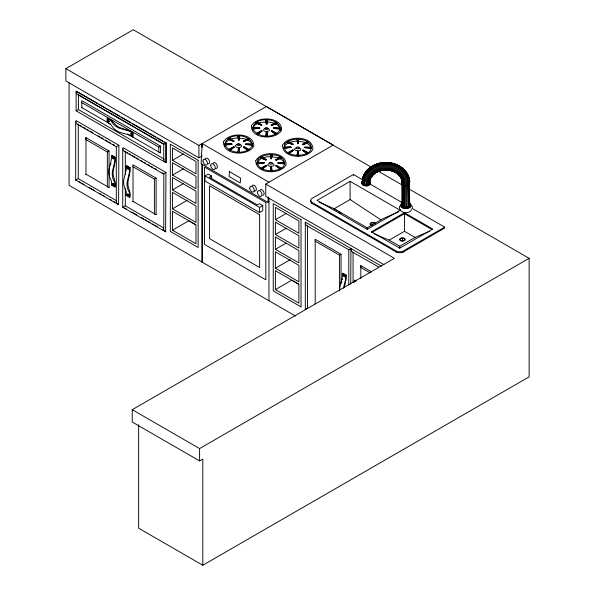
<?xml version="1.0" encoding="UTF-8"?>
<svg xmlns="http://www.w3.org/2000/svg" width="595" height="595" viewBox="0 0 595 595"><rect width="100%" height="100%" fill="white"/><g stroke="black" fill="none" stroke-linecap="round" stroke-linejoin="round"><path stroke-width="0.89" d="M164.488 141.982L166.094 142.904L166.094 162.666L164.168 161.304L163.96 158.962L78.414 109.569L76.123 110.893M361.983 183.476A1.153 0.945 0 0 1 362.243 181.958L362.437 178.954A23.897 19.509 0 0 1 385.902 163.127A23.897 19.509 0 0 1 409.367 178.954L409.672 204.844C407.962 209.946 402.785 204.911 401.298 205.29C400.747 207.573 407.798 209.76 406.846 206.971L406.563 181.512A21.048 17.181 0 0 0 385.902 167.582A21.048 17.181 0 0 0 365.241 181.512C362.69 186.138 367.658 187.775 369.748 183.9A1.153 0.945 0 0 0 369.852 182.278L369.993 180.136A16.206 13.231 0 0 1 372.321 175.428M404.682 208.005L404.615 181.825A19.055 15.559 0 0 0 385.902 169.211A19.055 15.559 0 0 0 367.189 181.825L366.981 185.9M407.047 208.005L408.148 207.662L407.478 181.155A21.97 17.939 0 0 0 385.902 166.607A21.97 17.939 0 0 0 364.326 181.155L364.147 183.944A1.153 0.439 -69.4 0 0 364.043 185.566L364.958 185.819M268.962 182.196L202.114 143.596L201.117 163.766L267.966 202.359L268.241 196.863M245.638 144.436L252.436 144.726L252.436 145.366L245.638 144.436L245.661 143.99L252.436 143.834L252.436 144.473M273.492 128.356L280.297 128.639L280.297 129.286L273.492 128.356L273.522 127.91L280.297 127.746L280.297 128.394M277.947 163.097L284.752 163.38L284.752 164.019L277.947 163.097L277.977 162.651L284.752 162.487M304.729 147.627L311.535 147.917L311.535 148.557L304.729 147.627L304.759 147.181L311.535 147.025M408.148 207.744L409.092 207.246L408.631 206.435L408.259 180.679A22.766 18.594 0 0 0 385.902 165.603A22.766 18.594 0 0 0 363.545 180.679L363.359 183.558A1.153 0.64 -58.2 0 0 363.255 185.179L364.043 185.566M113.117 183.743L113.087 184.777M369.859 179.549L369.726 182.844A1.153 0.922 25.3 0 1 369.621 184.465M375.11 224.055L375.118 223.884A2.268 1.309 0 0 0 372.649 222.701A2.268 1.309 0 0 0 370.603 224.122L371.414 225.014A2.268 1.309 0 0 0 371.912 225.193M409.092 207.328L409.821 206.696L409.159 205.944L408.862 180.129A23.384 19.092 0 0 0 385.902 164.651A23.384 19.092 0 0 0 362.943 180.129L362.757 183.082A1.153 0.796 -43.8 0 0 362.653 184.695L363.255 185.179M409.814 206.777L410.424 205.461L409.643 204.256M410.275 206.145L409.538 205.409L409.241 179.541A23.763 19.404 0 0 0 385.902 163.804A23.763 19.404 0 0 0 362.563 179.541M410.424 205.461L409.672 204.844M238.141 151.718L238.454 148.073L239.227 148.11L239.614 152.662L239.227 148.11M265.995 135.638L266.307 131.986L267.081 132.031L267.467 135.935M270.762 166.726L270.375 171.286L270.762 166.726L271.536 166.771L271.922 171.323L271.536 166.771M297.545 151.264L297.158 155.823L297.545 151.264L298.318 151.301L298.705 155.853L298.318 151.301M239.22 140.13L239.607 136.106L239.22 140.13L238.446 140.093L238.059 136.069L238.446 140.093L239.607 136.753M267.081 124.05L267.46 120.026L267.081 124.05L266.3 124.005L265.92 119.989L266.3 124.005L267.46 120.666L266.686 120.651M271.536 158.783L271.915 154.76L271.536 158.783L270.755 158.746L270.375 154.73L270.755 158.746L271.915 155.407M298.318 143.321L298.705 139.297L298.318 143.321L297.545 143.283L297.158 139.26L297.545 143.283M238.067 151.985L238.454 148.073M265.92 135.905L266.307 131.986M75.684 121.581L76.123 120.606L118.896 145.299L118.584 204.658L75.684 180.121L75.684 121.581L77.194 124.206L116.315 146.787L118.896 145.299M122.726 148.743L123.172 147.768L165.946 172.461L165.633 231.819L122.726 207.291L122.726 148.743L124.243 151.368L163.365 173.948L165.946 172.461M117.825 204.457L116.516 202.828L116.367 201.415M365.962 185.9L366.215 181.743A20.052 16.37 0 0 1 385.902 168.467A20.052 16.37 0 0 1 405.589 181.743L405.864 208.094M344.23 287.772L346.112 279.367A17.486 10.093 -60 0 0 346.201 277.612L346.201 275.128L342.809 273.172L342.333 273.447L342.333 275.931A18.371 10.606 -60 0 1 342.036 278.363L339.842 287.43A23.919 13.811 -60 0 0 339.738 289.639M343.36 288.27L345.435 280.319A18.371 10.606 -60 0 0 345.725 277.895L345.725 275.403L346.201 275.128M350.738 284.172L350.931 248.502L348.611 249.833M342.341 279.769L342.46 279.189M399.505 206.108L399.505 208.83M401.298 205.461L401.521 204.464L402.562 203.743M402.183 204.271L402.056 204.844L401.811 180.136A16.206 13.231 0 0 0 400.376 176.693M362.757 180.88L362.377 182.531A1.153 0.9 -24.4 0 0 362.273 184.153L362.653 184.695M369.852 182.278C368.878 185.201 363.902 184.852 362.377 182.531L362.563 178.403A23.763 19.404 0 0 1 385.902 162.666A23.763 19.404 0 0 1 409.241 178.403C410.238 181.505 410.312 186.376 405.864 185.997C403.306 186.324 401.328 184.316 402.086 181.802M110.811 164.168L110.997 163.632M341.686 281.993L341.872 281.457M381.336 266.054L305.317 222.166L305.376 224.055L306.477 225.512L347.993 249.275M225.17 143.953L225.795 142.614A13.157 7.594 0 0 1 233.322 138.442L236.832 137.981L243.965 138.68A14.704 8.486 0 0 1 246.375 139.475M253.024 127.865L253.649 126.534A13.157 7.594 0 0 1 258.029 123.336M252.436 145.403C247.438 154.945 229.581 154.321 224.858 144.778M257.479 162.606L258.104 161.267A13.157 7.594 0 0 1 265.63 157.095L269.141 156.634L276.281 157.333A14.704 8.486 0 0 1 278.691 158.129M280.297 129.316C275.292 138.858 257.442 138.233 252.711 128.698M284.261 147.144L284.886 145.805A13.157 7.594 0 0 1 292.413 141.632L295.923 141.171L303.063 141.87A14.704 8.486 0 0 1 305.473 142.666M76.279 91.05L76.272 92.961L77.417 94.441L163.729 144.273L166.094 142.904M402.562 182.769L402.183 205.409L401.454 206.145M401.454 204.777L402.637 203.594M162.197 172.766L163.804 173.695L163.804 228.019L163.365 229.001L164.875 231.619M232.496 147.768L233.783 146.749L234.341 147.077L229.819 150.647M259.063 132.707L261.636 130.669L262.194 130.989L257.68 134.567M264.805 166.429L266.091 165.41L266.649 165.73L262.135 169.3L262.135 168.66L266.649 165.73M291.587 150.959L292.874 149.94L293.432 150.267L288.917 153.837L288.917 153.198L293.432 150.267M109.056 187.522L107.725 187.12A2.112 1.726 60 0 1 107.345 186.54L85.963 174.186L85.963 137.646L85.65 138.999A2.112 1.726 60 0 0 85.963 139.617L107.345 151.963L109.056 150.974L109.056 187.522L107.464 186.607M156.106 214.683L154.774 214.282A2.112 1.726 60 0 1 154.395 213.702L154.395 179.125L156.106 178.143L156.106 214.683L133.012 201.355L133.012 166.779A2.112 1.726 60 0 1 132.692 166.161L133.012 164.808L156.106 178.143M404.027 251.529L402.845 252.191A5.348 3.087 0 0 1 396.649 252.191L395.474 251.529M229.819 150.007L234.341 147.077M247.855 138.308L243.333 141.238L243.891 141.558L248.948 139.609L248.948 138.962L243.891 141.558M257.68 133.92L262.194 130.989M280.163 156.961L275.641 159.891L276.199 160.211L281.257 158.263L281.257 157.615L276.199 160.211M306.946 141.498L302.431 144.429L302.981 144.749L308.039 142.8L308.039 142.153L302.981 144.749M230.176 149.07L233.783 146.749L228.725 149.345M258.029 132.983L261.636 130.669L256.586 133.265M262.484 167.723L266.091 165.41L261.041 168.006M290.71 151.331L292.874 149.94L287.824 152.543M202.136 155.957L198.931 157.809L65.874 80.987L65.874 68.641L133.235 29.75L371.682 167.418M81.463 107.814L81.835 107.598L110.707 124.266M107.16 118.338L107.643 118.055L109.792 119.305A17.486 10.093 0 0 1 111.183 120.205L116.412 125.545A24.648 14.235 0 0 0 120.123 127.68L129.368 130.707A17.486 10.093 0 0 1 130.93 131.502L133.087 132.744L133.087 136.664L132.603 136.939L130.454 135.697A18.371 10.606 0 0 0 128.208 134.738L119.253 132.112A23.919 13.811 0 0 1 115.534 129.963L113.422 128.133L110.982 124.794A18.371 10.606 0 0 0 109.316 123.492L107.16 122.25L107.16 118.338L109.316 119.58A18.371 10.606 0 0 1 110.982 120.874L113.422 124.221L115.534 126.043A23.919 13.811 0 0 0 119.253 128.193L128.208 130.818A18.371 10.606 0 0 1 130.454 131.785L132.603 133.027L133.087 132.744M111.458 155.622L111.934 155.347L115.326 157.303L115.326 159.787A17.486 10.093 -60 0 1 115.237 161.542L113.229 171.062A24.648 14.235 -60 0 0 113.229 175.339L115.237 182.546A17.486 10.093 -60 0 1 115.326 184.197L115.326 186.681L114.85 186.956L111.458 185L111.458 182.516A18.371 10.606 -60 0 0 111.168 180.426L109.487 176.633L108.967 173.896A23.919 13.811 -60 0 1 108.967 169.605L111.168 160.531A18.371 10.606 -60 0 0 111.458 158.106L111.458 155.622L114.85 157.578L115.326 157.303M75.684 180.121L78.265 178.634L78.265 124.31L77.194 124.206M85.546 174.432L85.963 174.186M126.259 165.923L126.742 165.648L130.134 167.612L130.134 170.096A17.486 10.093 -60 0 1 130.045 171.843L128.037 181.371A24.648 14.235 -60 0 0 128.037 185.647L130.045 192.847A17.486 10.093 -60 0 1 130.134 194.498L130.134 196.99L129.65 197.265L126.259 195.301L126.259 192.817A18.371 10.606 -60 0 0 125.969 190.727L124.296 186.942L123.767 184.197A23.919 13.811 -60 0 1 123.767 179.906L125.969 170.839A18.371 10.606 -60 0 0 126.259 168.415L126.259 165.923L129.65 167.887L130.134 167.612M160.531 146.117L81.835 100.681L81.522 102.042A2.112 1.726 60 0 0 81.835 102.66L158.82 147.106L160.531 146.117L160.531 153.034L159.2 152.625A2.112 1.726 60 0 1 158.82 152.045L127.546 133.987M111.458 185L111.934 184.725M172.461 160.278L195.986 173.859L195.986 161.513L172.461 147.932L172.461 160.278L183.334 154.001M198.931 157.809L198.931 145.463L266.396 106.483L333.245 145.083L265.757 184.048L265.757 196.395L383.946 264.626M126.259 195.301L126.742 195.026M172.461 175.094L195.986 188.675L195.986 176.328L172.461 162.747L172.461 175.094L183.334 168.816M233.508 141.387L228.16 138.605L228.16 139.245L233.508 141.387L234.043 141.075L229.254 137.995M261.361 125.307L256.014 122.525L256.014 123.165L261.361 125.307L261.897 124.995L257.107 121.915M122.726 207.291L125.314 205.796L125.314 188.303M132.596 201.593L133.012 201.355M172.461 189.909L195.986 203.49L195.986 191.144L172.461 177.563L172.461 189.909L183.334 183.632M211.485 176.001L209.336 177.243L257.248 204.903L259.39 203.661L262.73 205.595L262.73 210.749L259.591 212.556L205 181.044L205 175.889L208.138 174.075L211.485 176.001L211.485 178.582M172.461 208.815L195.986 222.396L195.986 205.959L172.461 192.378L172.461 208.815L187.217 200.299M265.816 160.04L260.469 157.258L260.469 157.906L265.816 160.04L266.352 159.735L261.562 156.656L261.562 157.296M292.606 144.578L287.251 141.796L287.251 142.443L292.606 144.578L293.134 144.265L288.344 141.186L288.344 141.833M172.461 230.191L195.986 243.772L195.986 224.865L172.461 211.285L172.461 230.191L188.771 220.775L195.829 224.851M267.966 202.359L268.962 201.787M205 175.889L259.591 207.41L262.73 205.595M363.039 180.017L353.437 174.476L311.654 198.618A5.348 3.087 0 0 0 311.654 202.196L396.649 251.261A5.348 3.087 0 0 0 402.845 251.261L444.658 227.141L444.658 228.071L403.023 252.101M275.381 219.696L298.906 233.277L298.906 220.931L275.381 207.35L275.381 219.696L286.247 213.419M350.098 181.341L317.083 200.403L367.197 229.335L400.204 210.273L350.098 181.341L350.098 199.556L380.718 219.704M275.381 234.512L298.906 248.093L298.906 235.746L275.381 222.166L275.381 234.512L286.247 228.235M350.098 199.556L334.189 208.741L319.522 202.389M275.381 249.327L298.906 262.908L298.906 250.562L275.381 236.981L275.381 249.327L286.247 243.05M275.381 268.233L298.906 281.814L298.906 265.377L275.381 251.797L275.381 268.233L290.129 259.717M337.239 210.771L334.189 208.741L367.197 227.796L383.098 218.61L398.576 211.909M371.473 231.805L404.481 212.742L432.758 229.075L399.751 248.13L371.473 231.805L371.473 232.734M372.284 232.266L404.481 213.672L431.977 229.544M275.381 289.609L298.906 303.19L298.906 284.284L275.381 270.703L275.381 289.609L291.684 280.193L298.742 284.269M341.039 254.206L315.209 239.294L314.911 240.573A1.978 1.614 60 0 0 315.209 241.146L339.433 255.136L341.039 254.206L341.039 283.629M374.01 233.783L389.182 240.142L404.481 231.306L415.05 237.405L429.389 231.41M389.182 240.142L399.751 246.241L415.05 237.405M354.345 282.104L354.345 280.446L354.828 280.171L356.182 280.952M305.138 309.467L307.459 308.128L307.459 225.869M314.822 303.881L315.209 303.658L315.209 241.146M138.65 424.8L138.65 528.211L202.806 565.25L202.806 459.065L199.593 460.917L132.231 422.026L132.231 409.68L394.403 258.319L265.757 184.048M132.231 409.68L199.593 448.571L529.126 258.319L529.126 376.851L202.806 565.25M256.557 122.86L256.014 123.165L261.897 124.995L259.502 123.775M228.703 138.947L228.16 139.245L234.043 141.075L229.254 138.642M287.801 142.138L287.251 142.443L293.134 144.265L289.14 142.242M261.012 157.601L260.469 157.906L266.352 159.735L262.358 157.705M402.503 239.153L402.451 239.517M271.744 125.478L276.801 122.882L276.801 123.522L271.744 125.478L271.186 125.158L275.708 122.228L275.708 122.867M275.894 134.648L271.29 131.041L271.863 130.751L276.987 133.399M248.041 150.736L243.437 147.121L244.01 146.831L249.134 149.479M302.535 150.312L307.132 153.279L307.132 153.927L302.535 150.312L303.1 150.022L308.225 152.67M275.753 165.774L280.349 168.742L280.349 169.389L275.753 165.774L276.318 165.484L281.442 168.14M274.957 123.254L271.186 125.158L273.722 124.177M247.096 139.334L243.333 141.238L245.021 140.584M306.946 142.145L302.431 144.429L304.96 143.447M280.163 157.608L275.641 159.891L278.177 158.917M372.924 223.631L372.924 224.04M264.901 128.327C259.093 132.402 274.087 132.432 267.995 128.364A1.629 0.937 0 0 0 266.872 127.746L265.705 127.821A1.465 0.848 0 0 0 265.006 128.356L265.177 129.033A1.629 0.945 0 0 0 266.129 129.465L267.304 129.383A1.465 0.848 0 0 0 268.003 128.855L267.988 128.394L265.645 128.163M371.778 271.96L360.823 265.63L360.525 266.902A1.978 1.614 60 0 0 360.823 267.482L370.202 272.897M127.717 152.863L124.243 151.368M296.883 147.434C288.493 150.989 305.956 152.714 299.233 147.634A1.629 0.937 0 0 0 298.11 147.017L296.942 147.099A1.465 0.848 0 0 0 296.243 147.627L296.422 148.311A1.629 0.945 0 0 0 297.374 148.735L298.541 148.661A1.465 0.848 0 0 0 299.24 148.125L298.482 147.448M270.1 162.896C261.384 167.262 280.706 167.396 271.699 162.911M252.711 129.041L259.703 127.791L259.762 128.23L252.711 129.041L252.711 128.394L259.762 128.23M224.858 145.121L231.849 143.871L231.909 144.317L224.858 145.121L224.858 144.481L231.909 144.317M283.949 148.311L290.94 147.062L291 147.508L283.949 148.311L283.949 147.672L291 147.508M257.166 163.774L264.158 162.524L264.217 162.971L257.166 163.774L257.166 163.134L264.217 162.971M255.329 128.014L259.703 127.791L252.711 127.501M226.606 144.139L231.849 143.871L224.858 143.588M287.445 147.24L290.94 147.062L283.949 146.779L283.949 147.419M259.784 162.747L264.158 162.524L257.166 162.242L257.166 162.881M273.522 127.91L277.753 128.215M304.759 147.181L306.455 147.307M245.661 143.99L249.9 144.295M277.977 162.651L279.665 162.77M378.502 266.887L352.091 251.841L350.738 249.134M402.473 203.706L401.908 204.145M312.806 203.802L311.654 203.118A5.348 3.087 0 0 1 310.917 200.389M378.108 171.122L402.205 185.038M409.434 189.21L529.126 258.319M369.443 183.714L402.25 202.657M411.852 208.198L444.658 227.141M311.802 203.222L396.471 252.101M65.874 68.641L198.931 145.463M77.075 91.511L97.93 103.552M99.536 104.482L105.144 107.717M106.75 108.647L112.366 111.89M113.965 112.812L119.58 116.055M121.187 116.977L130.811 122.533M132.41 123.463L148.452 132.722M150.059 133.644L155.667 136.887M157.273 137.817L162.889 141.052M135.972 127.985L78.414 94.754L78.414 109.569M137.571 128.914L163.96 144.139M108.342 120.941L109.078 121.365M131.621 134.381L132.358 134.805M342.333 273.447L345.725 275.403M354.345 280.446L355.698 281.227M79.864 125.233L81.47 126.162M83.077 127.085L85.479 128.475M87.086 129.405L88.692 130.327M90.291 131.257L92.701 132.64M98.309 135.883L99.915 136.813M101.522 137.735L103.121 138.665M105.531 140.048L107.13 140.978M108.736 141.9L110.343 142.83M112.745 144.221L114.352 145.143M129.323 153.785L130.922 154.715M132.529 155.637L134.931 157.028M136.538 157.95L138.144 158.88M140.546 160.271L142.153 161.193M143.752 162.123L145.358 163.045M147.768 164.436L149.367 165.358M150.974 166.288L152.58 167.21M154.983 168.601L156.589 169.53M85.963 137.646L109.056 150.974M133.012 166.779L154.395 179.125M78.265 178.634L115.958 200.396M125.314 205.796L163.804 228.019M79.291 181.698L80.875 182.613M82.46 183.528L84.044 184.443M89.592 187.641L94.345 190.385M99.097 193.13L101.47 194.505M103.054 195.42L104.638 196.335M110.179 199.533L111.763 200.448M113.348 201.363L114.932 202.278M116.516 203.192L118.1 204.107M124.757 207.945L126.341 208.86M131.882 212.065L136.634 214.802M141.387 217.547L143.767 218.923M145.351 219.838L146.935 220.752M148.519 221.667L150.104 222.582M152.476 223.951L154.06 224.865M155.645 225.78L157.229 226.695M162.777 229.893L165.946 231.723M295.492 316.042L69.079 185.32L69.079 82.831M276.251 123.195L276.801 123.522M307.496 142.473L308.039 142.8M280.706 157.935L281.257 158.263M248.398 139.282L248.948 139.609M303.1 150.022L307.496 152.848M271.863 130.751L276.259 133.57M276.318 165.484L280.714 168.311M244.01 146.831L248.398 149.657M271.29 131.041L275.894 134.009M243.437 147.121L248.041 150.089M338.771 211.783L341.061 213.308M409.65 203.735L410.275 204.777M409.538 183.148L409.062 181.059M279.977 128.475L279.353 127.114A14.704 8.486 0 0 0 274.972 123.715M252.436 145.239L251.499 143.194A14.704 8.486 0 0 0 247.111 139.795M412.223 206.108L412.476 207.469M362.139 183.58L362.273 184.153M267.081 132.031L267.393 135.675M401.908 206.777L402.562 205.944L402.317 181.155A16.72 13.648 0 0 0 385.902 170.088A16.72 13.648 0 0 0 369.488 181.155L369.346 183.357A1.153 0.833 46.2 0 1 369.242 184.978M402.183 184.443L401.945 180.687A16.333 13.335 0 0 0 385.902 169.873A16.333 13.335 0 0 0 369.859 180.687M402.637 207.328L403.172 206.398L403.172 185.409A17.329 14.154 0 0 0 388.29 170.177A17.329 14.154 0 0 0 368.885 181.52L368.736 183.788A1.153 0.692 61.8 0 1 368.632 185.409M403.581 207.744L403.96 206.748L403.7 181.743A18.125 14.801 0 0 0 385.902 169.746A18.125 14.801 0 0 0 368.104 181.743L367.948 184.108A1.153 0.498 73.8 0 1 367.851 185.722M343.977 275.545L343.992 274.697M399.751 246.241L399.751 248.353M280.297 130.55C281.197 116.598 252.035 115.757 252.711 129.933M252.436 146.638C253.344 132.678 224.181 131.837 224.858 146.013M404.481 212.742L404.481 231.306M402.391 239.071L402.391 239.48M367.197 227.796L367.197 229.439M360.823 265.63L360.823 278.512M354.828 280.171L354.828 281.829M353.437 174.476L353.437 175.399M353.066 252.206L353.066 282.707M348.789 249.736L348.789 284.856M339.433 255.136L339.433 290.985M305.317 222.166L305.317 309.363M268.962 198.224L268.962 300.72M259.591 207.41L259.591 212.556M202.136 164.265L202.136 262.142L202.114 164.116M199.593 448.571L199.593 460.917M163.729 144.273L163.722 159.981M158.82 147.106L158.82 152.045M132.603 133.027L132.603 136.939M129.65 167.887L129.65 170.371A18.371 10.606 -60 0 1 129.36 172.795L127.159 181.869A23.919 13.811 -60 0 0 127.159 186.161L127.687 188.898L129.36 192.683A18.371 10.606 -60 0 1 129.65 194.781L129.65 197.265M127.985 168.288L127.985 169.136M127.985 195.16L127.985 196.015M125.314 151.472L125.314 174.491M116.315 146.787L116.315 201.839M114.85 157.578L114.85 160.062A18.371 10.606 -60 0 1 114.56 162.494L112.358 171.561A23.919 13.811 -60 0 0 112.358 175.852L112.886 178.597L114.56 182.382A18.371 10.606 -60 0 1 114.85 184.472L114.85 186.956M113.117 156.872L113.117 157.72M107.345 151.963L107.345 186.54M81.835 102.66L81.835 107.598M372.388 225.617A2.834 1.636 0 0 1 370.678 222.961A2.834 1.636 0 0 1 375.519 223.437M411.346 209.47A5.481 3.168 0 0 1 405.864 212.638A5.481 3.168 0 0 1 400.383 209.47M409.739 203.222A5.481 3.168 0 0 1 409.739 207.7A5.481 3.168 0 0 1 401.989 207.7A5.481 3.168 0 0 1 401.989 203.222M362.943 177.927A23.384 19.092 0 0 1 385.902 162.45A23.384 19.092 0 0 1 408.862 177.927M370.298 178.121A16.333 13.335 0 0 1 371.31 176.075M400.495 176.075A16.333 13.335 0 0 1 401.945 179.549M396.56 172.676A16.206 13.231 0 0 1 397.839 173.695M366.587 171.241A22.766 18.594 0 0 1 402.681 168.519M403.365 169.159A22.766 18.594 0 0 1 405.217 171.241M375.118 165.105A21.97 17.939 0 0 1 379.089 163.677M381.588 163.142A21.97 17.939 0 0 1 383.314 162.918M388.49 162.918A21.97 17.939 0 0 1 390.216 163.142M392.715 163.677A21.97 17.939 0 0 1 396.687 165.105M397.43 165.462A21.97 17.939 0 0 1 398.858 166.25M369.726 181.706A1.153 0.9 -24.4 0 1 369.785 183.215M361.991 182.747A1.153 0.922 25.3 0 1 362.377 181.393M362.251 181.847A1.153 0.833 46.2 0 1 362.608 180.917M279.427 158.456A14.704 8.486 0 0 1 283.808 161.847M252.154 185.804A3.154 1.926 63 0 1 256.021 187.544A3.154 1.926 63 0 1 254.243 190.824M260.015 189.991A3.146 1.919 63 0 1 263.54 191.471A3.146 1.919 63 0 1 262.871 195.361M274.236 123.396A14.704 8.486 0 0 0 271.826 122.6L268.315 121.975L261.175 122.362A13.157 7.594 0 0 0 258.773 123.046M306.209 142.986A14.704 8.486 0 0 1 310.59 146.385M213.159 163.29A3.154 1.926 63 0 1 216.848 164.651A3.154 1.926 63 0 1 215.821 168.474M205.163 159.356A3.154 1.926 63 0 1 207.432 158.367A3.154 1.926 63 0 1 209.559 161.795A3.154 1.926 63 0 1 208.019 163.967M229.38 171.613L229.135 176.537L240.276 182.97L240.521 178.046L229.38 171.613M404.652 239.361L404.63 239.703A2.268 1.309 0 0 1 400.941 240.492L400.13 239.607A2.268 1.309 0 0 1 402.183 238.179A2.268 1.309 0 0 1 404.652 239.361M223.504 141.915C223.058 155.555 248.346 156.373 253.79 146.169C254.236 132.529 228.949 131.711 223.504 141.915M251.358 125.835C250.912 139.468 276.199 140.286 281.643 130.089C282.089 116.449 256.802 115.631 251.358 125.835M255.813 160.568C255.367 174.209 280.654 175.027 286.098 164.822C286.552 151.182 261.257 150.371 255.813 160.568M282.595 145.106C282.149 158.746 307.437 159.564 312.888 149.36C313.334 135.719 288.047 134.909 282.595 145.106M235.642 145.477C235.27 149.851 245.289 147.025 240.142 144.444A1.629 0.937 0 0 0 239.019 143.826L237.851 143.908A1.465 0.848 0 0 0 237.145 144.436L237.323 145.121A1.629 0.945 0 0 0 238.275 145.544L239.443 145.47A1.465 0.848 0 0 0 240.149 144.935C239.621 143.551 236.386 144.109 235.642 145.477M269.461 163.09L269.632 163.774A1.629 0.945 0 0 0 270.584 164.198L271.759 164.123A1.465 0.848 0 0 0 272.458 163.588L272.443 163.127A1.629 0.937 0 0 0 271.327 162.487L270.16 162.561A1.465 0.848 0 0 0 269.461 163.09M258.104 159.334C253.693 172.223 277.962 173.74 283.808 166.057C288.225 153.175 263.949 151.651 258.104 159.334M284.886 143.871C280.476 156.76 304.752 158.277 310.597 150.595C315.008 137.713 290.732 136.188 284.886 143.871M113.184 156.901L112.961 156.797A1.197 0.692 60 0 0 112.306 157.467A1.197 0.692 60 0 0 113.117 158.82L113.34 158.925A1.197 0.692 60 0 0 113.995 158.255A1.197 0.692 60 0 0 113.184 156.901M127.985 167.188L127.769 167.083A1.197 0.692 60 0 0 127.114 167.753A1.197 0.692 60 0 0 127.925 169.106L128.148 169.211A1.197 0.692 60 0 0 128.803 168.541A1.197 0.692 60 0 0 127.985 167.188M344.059 274.726L343.836 274.622A1.197 0.692 60 0 0 343.181 275.292A1.197 0.692 60 0 0 343.992 276.645L344.215 276.749A1.197 0.692 60 0 0 344.869 276.08A1.197 0.692 60 0 0 344.059 274.726M113.184 183.773L112.961 183.669A1.197 0.692 60 0 0 112.306 184.338A1.197 0.692 60 0 0 113.117 185.7L113.34 185.796A1.197 0.692 60 0 0 113.995 185.134A1.197 0.692 60 0 0 113.184 183.773M127.985 194.067L127.769 193.963A1.197 0.692 60 0 0 127.114 194.632A1.197 0.692 60 0 0 127.925 195.986L128.148 196.09A1.197 0.692 60 0 0 128.803 195.42A1.197 0.692 60 0 0 127.985 194.067M198.128 160.278L170.326 144.228L170.326 231.425L198.128 247.475L198.128 160.278M301.04 219.696L273.239 203.646L273.239 290.843L301.04 306.894L301.04 219.696M165.946 143.179L76.123 91.325L76.123 110.834L165.946 162.695L165.946 143.179M265.831 202.486L204.546 167.106L204.546 244.411L265.831 279.791L265.831 202.486M108.342 120.153L108.342 121.722L108.342 120.153M131.621 133.592L131.621 135.162L131.621 133.592M259.628 214.721L209.492 185.774L209.492 238.595L259.628 267.542L259.628 214.721M344.676 275.939L343.315 275.158L344.676 275.939M113.801 158.114L112.44 157.333L113.801 158.114M128.669 168.43L127.308 167.649L128.669 168.43M113.801 184.993L112.44 184.205L113.801 184.993M128.669 195.309L127.308 194.528L128.669 195.309M132.365 134.879L132.343 134.611A1.197 0.692 60 0 0 131.435 133.332A1.197 0.692 60 0 0 130.669 133.83L130.684 134.098A1.197 0.692 60 0 0 131.592 135.377A1.197 0.692 60 0 0 132.365 134.879M109.086 121.44L109.063 121.172A1.197 0.692 60 0 0 108.156 119.892A1.197 0.692 60 0 0 107.39 120.391L107.412 120.659A1.197 0.692 60 0 0 108.32 121.938A1.197 0.692 60 0 0 109.086 121.44M202.136 147.136L202.136 143.611L202.114 147.158M400.584 240.744A2.834 1.636 0 0 0 405.188 239.755A2.834 1.636 0 0 0 401.409 237.948A2.834 1.636 0 0 0 400.584 240.744M249.766 188.132A3.154 1.926 63 0 0 253.202 192.029A3.154 1.926 63 0 0 253.024 187.239A3.154 1.926 63 0 0 249.766 188.132M257.509 192.222A3.146 1.919 63 0 0 260.736 196.432A3.146 1.919 63 0 0 260.967 191.865A3.146 1.919 63 0 0 257.509 192.222M210.771 165.618A3.154 1.926 63 0 0 214.207 169.516A3.154 1.926 63 0 0 214.029 164.726A3.154 1.926 63 0 0 210.771 165.618M202.977 161.111A3.154 1.926 63 0 0 206.413 165.016A3.154 1.926 63 0 0 206.234 160.219A3.154 1.926 63 0 0 202.977 161.111"/></g></svg>
